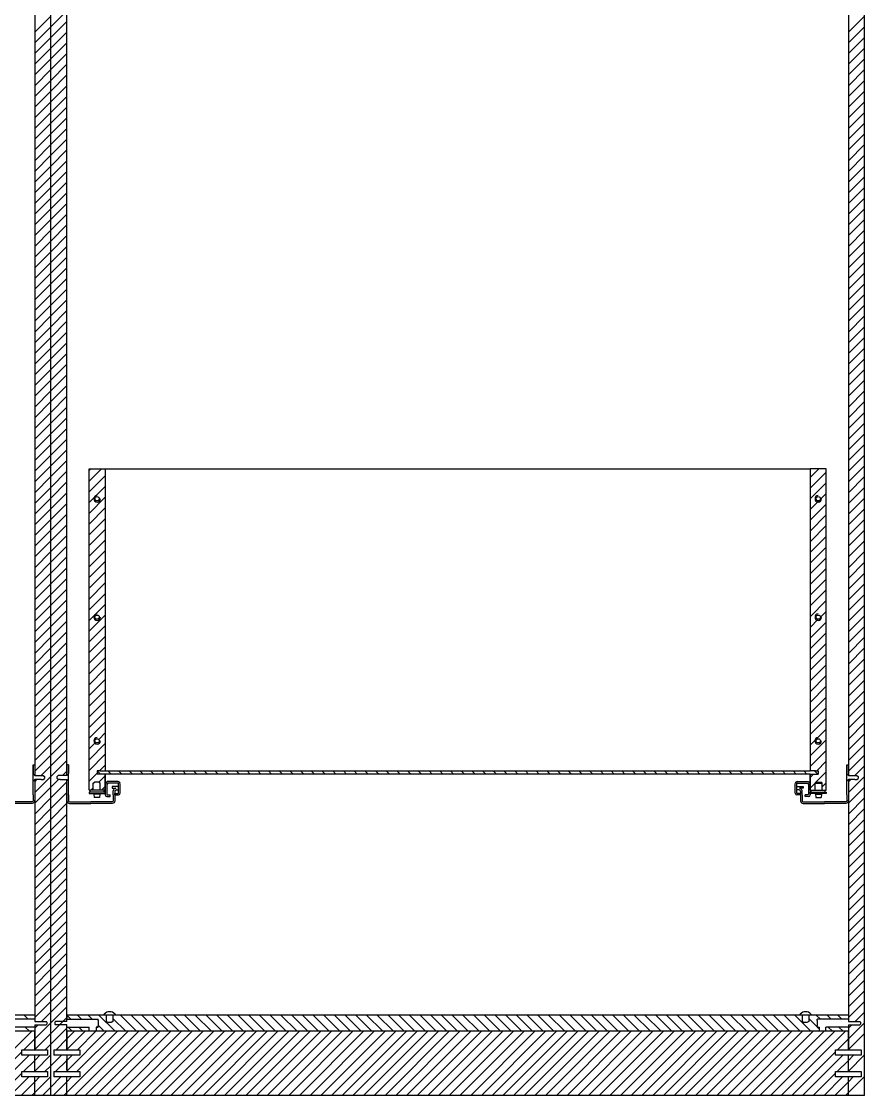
# Model space of a CAD drawing. Header units: centimetres. Extents: x -42 to 1204, y -514 to 706.
# Drawn here: x 562.8 to 641.6, y -20.1 to 80.2 of the extents above; entities that cross this region are included whole.
import ezdxf

# ---------------------------------------------------------------- set-up
doc = ezdxf.new("R2010")
doc.units = ezdxf.units.CM
doc.header["$MEASUREMENT"] = 0
doc.layers.add('filatura', color=8, linetype='Continuous')
doc.layers.add('Livello 1', color=175, linetype='Continuous')

msp = doc.modelspace()

# ---------------------------------------------------------------- hatches: boundary and pattern name
h = msp.add_hatch()
h.set_pattern_fill('JIS_WOOD', color=175)
h.set_pattern_definition([(45, (-42.67215, -240.5599), (-0.5, 0.5), [])])
h.paths.add_polyline_path([(570.63, 38.4), (569.13, 38.4), (569.13, 8.4), (569.5, 8.4), (569.5, 9.06), (569.65, 9.15), (570.02, 9.15), (570.17, 9.06), (570.17, 8.4), (570.63, 8.4), (570.63, 9), (570.63, 9.9), (569.88, 9.9), (569.88, 10.2), (570.13, 10.2), (570.63, 10.2), (570.63, 11.2), (570.63, 20.1)])
h.paths.add_polyline_path([(569.68, 24.55, -1), (570.08, 24.55, -1)], flags=16)
h.paths.add_polyline_path([(570.08, 13, -1), (569.68, 13, -1)], flags=16)
h.paths.add_polyline_path([(569.68, 35.6, -1), (570.08, 35.6, -1)], flags=16)
h.paths.add_polyline_path([(636.48, 11.2), (636.48, 10.2), (636.98, 10.2), (637.23, 10.2), (637.23, 9.9), (636.48, 9.9), (636.48, 8.4), (636.94, 8.4), (636.94, 9.06), (637.09, 9.15), (637.46, 9.15), (637.61, 9.06), (637.61, 8.4), (637.98, 8.4), (637.98, 38.4), (636.48, 38.4), (636.48, 20.1)])
h.paths.add_polyline_path([(637.03, 24.55, -1), (637.43, 24.55, -1)], flags=16)
h.paths.add_polyline_path([(637.43, 13, -1), (637.03, 13, -1)], flags=16)
h.paths.add_polyline_path([(637.03, 35.6, -1), (637.43, 35.6, -1)], flags=16)

# ---------------------------------------------------------------- linework, layer by layer
for p, q in [((565.55, -14.11), (565.55, 181.09)), ((565.55, -14.11), (565.55, 181.09)), ((641.55, -14.11), (641.55, 181.09)), ((641.55, -14.11), (641.55, 181.09)), ((564.05, 180.17), (564.05, 9.78)), ((640.05, 180.17), (640.05, 9.78)), ((567.05, 35.81), (567.05, 82.74)), ((569.13, 8.4), (569.13, 38.4)), ((569.13, 38.4), (570.63, 38.4)), ((570.63, 38.4), (570.63, 20.1)), ((570.63, 38.4), (636.48, 38.4)), ((637.98, 38.4), (636.48, 38.4)), ((636.48, 38.4), (636.48, 20.1)), ((637.98, 8.4), (637.98, 38.4)), ((567.05, 34.31), (567.05, 35.81)), ((567.05, 9.78), (567.05, 34.31)), ((570.63, 20.1), (570.63, 11.2)), ((636.48, 20.1), (636.48, 11.2)), ((570.63, 11.2), (570.63, 10.2)), ((636.48, 11.2), (636.48, 10.2)), ((563.9, 7.95), (563.9, 10.75)), ((563.9, 10.75), (564.05, 10.75)), ((563.9, 10.75), (563.9, 10)), ((563.9, 10.75), (563.9, 9.95)), ((567.2, 10.75), (567.05, 10.75)), ((567.2, 7.95), (567.2, 10.75)), ((567.2, 10.75), (567.2, 10)), ((567.2, 10.75), (567.2, 9.95)), ((570.13, 10.2), (569.88, 10.2)), ((569.88, 10.2), (569.88, 9.9)), ((570.13, 10.2), (570.63, 10.2)), ((570.63, 10.2), (636.48, 10.2)), ((636.98, 10.2), (636.48, 10.2)), ((636.98, 10.2), (637.23, 10.2)), ((637.23, 10.2), (637.23, 9.9)), ((639.9, 7.95), (639.9, 10.75)), ((639.9, 10.75), (640.05, 10.75)), ((639.9, 10.75), (639.9, 10)), ((639.9, 10.75), (639.9, 9.95)), ((564.05, 9.78), (563.9, 9.91)), ((564.05, 9.38), (563.9, 9.24)), ((564.05, 9.78), (564.85, 9.78)), ((564.05, 9.38), (564.05, -13.2)), ((564.66, 9.38), (564.05, 9.38)), ((564.66, 9.38), (564.85, 9.38)), ((564.85, 9.78), (564.96, 9.68)), ((564.85, 9.38), (564.96, 9.48)), ((564.96, 9.68), (564.96, 9.48)), ((566.25, 9.78), (566.14, 9.68)), ((566.14, 9.48), (566.14, 9.68)), ((566.25, 9.38), (566.14, 9.48)), ((567.05, 9.78), (566.25, 9.78)), ((566.44, 9.38), (566.25, 9.38)), ((566.44, 9.38), (567.05, 9.38)), ((567.05, 9.78), (567.2, 9.91)), ((567.05, -13.2), (567.05, 9.38)), ((567.05, 9.38), (567.2, 9.24)), ((569.5, 9.06), (569.65, 9.15)), ((569.5, 8.4), (569.5, 9.06)), ((570.02, 9.15), (569.65, 9.15)), ((569.88, 9.9), (569.88, 9.9)), ((570.63, 9.9), (569.88, 9.9)), ((570.17, 9.06), (570.02, 9.15)), ((570.17, 8.4), (570.17, 9.06)), ((570.63, 9.9), (570.63, 9.3)), ((570.63, 8.4), (570.63, 9.9)), ((636.48, 9.9), (570.63, 9.9)), ((570.63, 9.3), (570.63, 9.1)), ((570.83, 9.2), (570.63, 9)), ((570.63, 9.1), (570.63, 8.9)), ((570.89, 9.05), (570.78, 8.94)), ((571.86, 9.2), (570.83, 9.2)), ((571.85, 9.05), (570.89, 9.05)), ((572.03, 8.11), (572.03, 9.03)), ((635.08, 8.11), (635.08, 9.03)), ((635.25, 9.2), (636.28, 9.2)), ((635.26, 9.05), (636.22, 9.05)), ((636.22, 9.05), (636.33, 8.94)), ((636.28, 9.2), (636.48, 9)), ((636.48, 9.9), (636.48, 9.3)), ((636.48, 8.4), (636.48, 9.9)), ((636.48, 9.9), (637.23, 9.9)), ((636.48, 9.3), (636.48, 9.1)), ((636.48, 9.1), (636.48, 8.9)), ((636.94, 9.06), (637.09, 9.15)), ((636.94, 8.4), (636.94, 9.06)), ((636.94, 9.06), (637.61, 9.06)), ((637.09, 9.15), (637.46, 9.15)), ((637.23, 9.9), (637.23, 9.9)), ((637.61, 9.06), (637.46, 9.15)), ((637.61, 8.4), (637.61, 9.06)), ((640.05, 9.78), (639.9, 9.91)), ((640.05, 9.38), (639.9, 9.24)), ((640.05, 9.78), (640.85, 9.78)), ((640.05, 9.38), (640.05, -13.2)), ((640.66, 9.38), (640.05, 9.38)), ((640.66, 9.38), (640.85, 9.38)), ((640.85, 9.78), (640.96, 9.68)), ((640.85, 9.38), (640.96, 9.48)), ((640.96, 9.68), (640.96, 9.48)), ((570.63, 8.4), (569.13, 8.4)), ((570.63, 8.2), (569.13, 8.2)), ((569.13, 8.2), (569.13, 8.1)), ((569.13, 8.1), (570.63, 8.1)), ((569.23, 8.2), (569.23, 8.4)), ((569.53, 8.02), (569.53, 8.1)), ((570.17, 8.1), (570.17, 8.02)), ((570.53, 8.2), (570.53, 8.4)), ((570.63, 9), (570.63, 7.97)), ((570.63, 8.9), (570.63, 8.4)), ((570.63, 8.1), (570.63, 8.2)), ((570.78, 8.94), (570.78, 7.98)), ((571.88, 8.73), (571.29, 8.73)), ((571.29, 8.73), (571.29, 8.58)), ((571.29, 8.58), (571.63, 8.58)), ((571.38, 7.95), (571.38, 8.33)), ((571.53, 8.27), (571.53, 8.1)), ((571.53, 7.95), (571.53, 8.1)), ((571.53, 8.1), (571.85, 8.1)), ((571.68, 8.43), (571.88, 8.43)), ((571.88, 8.13), (571.88, 9.02)), ((635.23, 8.13), (635.23, 9.02)), ((635.23, 8.73), (635.82, 8.73)), ((635.43, 8.43), (635.23, 8.43)), ((635.58, 8.1), (635.26, 8.1)), ((635.82, 8.58), (635.48, 8.58)), ((635.58, 8.27), (635.58, 8.1)), ((635.58, 7.95), (635.58, 8.1)), ((635.73, 7.95), (635.73, 8.33)), ((635.82, 8.73), (635.82, 8.58)), ((636.33, 8.94), (636.33, 7.98)), ((636.48, 9), (636.48, 7.97)), ((636.48, 8.9), (636.48, 8.4)), ((636.48, 8.4), (637.98, 8.4)), ((636.48, 8.1), (636.48, 8.2)), ((636.48, 8.2), (637.98, 8.2)), ((637.98, 8.1), (636.48, 8.1)), ((636.58, 8.2), (636.58, 8.4)), ((636.94, 8.1), (636.94, 8.02)), ((637.58, 8.02), (637.58, 8.1)), ((637.88, 8.2), (637.88, 8.4)), ((637.98, 8.2), (637.98, 8.1)), ((570.17, 8.02), (569.53, 8.02)), ((569.57, 8.02), (569.61, 7.7)), ((570.09, 7.7), (569.61, 7.7)), ((570.13, 8.02), (570.09, 7.7)), ((570.79, 7.8), (571.1, 7.8)), ((570.8, 7.95), (571.1, 7.95)), ((571.1, 7.8), (571.1, 7.95)), ((571.53, 7.95), (571.88, 7.95)), ((635.58, 7.95), (635.23, 7.95)), ((636.01, 7.8), (636.01, 7.95)), ((636.31, 7.95), (636.01, 7.95)), ((636.32, 7.8), (636.01, 7.8)), ((636.94, 8.02), (637.58, 8.02)), ((636.98, 8.02), (637.02, 7.7)), ((637.02, 7.7), (637.5, 7.7)), ((637.54, 8.02), (637.5, 7.7)), ((564.05, -12.61), (491.05, -12.61)), ((564.05, -12.99), (561.13, -12.99)), ((567.05, -13.2), (567.05, -12.61)), ((567.05, -12.61), (567.05, -12.99)), ((570.55, -12.61), (567.05, -12.61)), ((640.05, -12.61), (567.05, -12.61)), ((567.05, -12.99), (569.98, -12.99)), ((569.98, -13.12), (569.98, -12.99)), ((570.55, -12.61), (570.55, -12.51)), ((571.55, -12.61), (570.55, -12.61)), ((570.75, -12.61), (570.55, -12.61)), ((570.75, -13.21), (570.75, -12.61)), ((571.35, -12.61), (571.35, -13.21)), ((571.35, -12.61), (571.35, -13.21)), ((571.55, -12.51), (571.55, -12.61)), ((635.55, -12.61), (635.55, -12.51)), ((635.75, -13.21), (635.75, -12.61)), ((636.35, -12.61), (636.35, -13.21)), ((636.35, -12.61), (636.35, -13.21)), ((636.55, -12.51), (636.55, -12.61)), ((637.13, -13.12), (637.13, -12.99)), ((640.05, -12.99), (637.13, -12.99)), ((564.05, -13.73), (561.95, -13.73)), ((564.05, -13.2), (565.12, -13.2)), ((564.05, -13.53), (564.05, -14.11)), ((564.05, -13.53), (565.12, -13.53)), ((565.12, -13.2), (565.17, -13.28)), ((565.12, -13.53), (565.17, -13.45)), ((565.17, -13.28), (565.17, -13.45)), ((565.99, -13.2), (565.94, -13.28)), ((565.94, -13.28), (565.94, -13.45)), ((565.99, -13.53), (565.94, -13.45)), ((567.05, -13.2), (565.99, -13.2)), ((567.05, -13.53), (565.99, -13.53)), ((567.05, -14.11), (567.05, -13.53)), ((567.05, -15.84), (567.05, -13.53)), ((567.05, -13.73), (569.15, -13.73)), ((569.15, -14.09), (569.15, -13.73)), ((569.88, -13.73), (569.8, -13.73)), ((569.8, -13.73), (569.8, -14.11)), ((569.88, -13.73), (569.98, -13.73)), ((569.98, -13.12), (569.98, -13.61)), ((569.98, -13.73), (569.98, -13.61)), ((570.75, -13.21), (570.93, -13.31)), ((571.18, -13.31), (570.93, -13.31)), ((571.35, -13.21), (571.18, -13.31)), ((635.75, -13.21), (635.93, -13.31)), ((636.18, -13.31), (635.93, -13.31)), ((636.35, -13.21), (636.18, -13.31)), ((637.13, -13.12), (637.13, -13.61)), ((637.13, -13.73), (637.13, -13.61)), ((637.23, -13.73), (637.13, -13.73)), ((637.23, -13.73), (637.31, -13.73)), ((637.31, -13.73), (637.31, -14.11)), ((637.95, -14.11), (637.95, -13.73)), ((640.05, -13.73), (637.95, -13.73)), ((640.05, -13.2), (641.12, -13.2)), ((640.05, -13.53), (640.05, -14.11)), ((640.05, -13.53), (641.12, -13.53)), ((641.12, -13.2), (641.17, -13.28)), ((641.12, -13.53), (641.17, -13.45)), ((641.17, -13.28), (641.17, -13.45)), ((564.05, -14.11), (491.05, -14.11)), ((564.05, -15.84), (564.05, -14.11)), ((564.05, -14.11), (564.05, -15.84)), ((565.55, -20.11), (565.55, -14.11)), ((565.55, -20.11), (565.55, -14.11)), ((567.05, -14.11), (567.05, -15.84)), ((567.05, -14.11), (567.05, -15.84)), ((640.05, -14.11), (567.05, -14.11)), ((640.05, -15.84), (640.05, -14.11)), ((640.05, -14.11), (640.05, -15.84)), ((641.55, -20.11), (641.55, -14.11)), ((641.55, -20.11), (641.55, -14.11)), ((562.85, -15.84), (565.25, -15.84)), ((562.85, -15.84), (564.05, -15.84)), ((562.85, -16.34), (562.85, -15.84)), ((565.25, -15.84), (565.25, -16.34)), ((565.85, -15.84), (565.85, -16.34)), ((565.85, -15.84), (568.25, -15.84)), ((565.85, -15.84), (567.05, -15.84)), ((568.25, -15.84), (568.25, -16.34)), ((638.85, -15.84), (641.25, -15.84)), ((638.85, -15.84), (640.05, -15.84)), ((638.85, -16.34), (638.85, -15.84)), ((641.25, -15.84), (641.25, -16.34)), ((563.55, -16.34), (562.85, -16.34)), ((565.25, -16.34), (563.55, -16.34)), ((564.05, -17.88), (564.05, -16.34)), ((566.55, -16.34), (565.85, -16.34)), ((568.25, -16.34), (566.55, -16.34)), ((567.05, -16.34), (567.05, -17.71)), ((567.05, -17.71), (567.05, -16.71)), ((639.55, -16.34), (638.85, -16.34)), ((641.25, -16.34), (639.55, -16.34)), ((640.05, -17.88), (640.05, -16.34)), ((562.85, -17.88), (565.25, -17.88)), ((562.85, -17.88), (564.05, -17.88)), ((562.85, -18.38), (562.85, -17.88)), ((565.25, -17.88), (565.25, -18.38)), ((565.85, -17.88), (565.85, -18.38)), ((565.85, -17.88), (568.25, -17.88)), ((565.85, -17.88), (567.05, -17.88)), ((567.05, -17.71), (567.05, -17.88)), ((568.25, -17.88), (568.25, -18.38)), ((638.85, -17.88), (641.25, -17.88)), ((638.85, -17.88), (640.05, -17.88)), ((638.85, -18.38), (638.85, -17.88)), ((641.25, -17.88), (641.25, -18.38)), ((563.55, -18.38), (562.85, -18.38)), ((565.25, -18.38), (563.55, -18.38)), ((564.05, -20.11), (564.05, -18.38)), ((566.55, -18.38), (565.85, -18.38)), ((568.25, -18.38), (566.55, -18.38)), ((567.05, -20.11), (567.05, -18.38)), ((567.05, -20.11), (567.05, -18.38)), ((639.55, -18.38), (638.85, -18.38)), ((641.25, -18.38), (639.55, -18.38)), ((640.05, -20.11), (640.05, -18.38)), ((565.55, -20.11), (489.55, -20.11)), ((641.55, -20.11), (565.55, -20.11))]:
    msp.add_line(p, q)
at = {"color": 175, "linetype": 'Continuous'}
for p, q in [((564.05, 79.17), (565.55, 80.67)), ((565.55, 79.67), (567.05, 81.17)), ((640.05, 79.17), (641.55, 80.67)), ((564.05, 78.17), (565.55, 79.67)), ((565.55, 78.67), (567.05, 80.17)), ((640.05, 78.17), (641.55, 79.67)), ((564.05, 77.17), (565.55, 78.67)), ((565.55, 77.67), (567.05, 79.17)), ((640.05, 77.17), (641.55, 78.67)), ((564.05, 76.17), (565.55, 77.67)), ((565.55, 76.67), (567.05, 78.17)), ((640.05, 76.17), (641.55, 77.67)), ((564.05, 75.17), (565.55, 76.67)), ((565.55, 75.67), (567.05, 77.17)), ((640.05, 75.17), (641.55, 76.67)), ((564.05, 74.17), (565.55, 75.67)), ((565.55, 74.67), (567.05, 76.17)), ((640.05, 74.17), (641.55, 75.67)), ((564.05, 73.17), (565.55, 74.67)), ((565.55, 73.67), (567.05, 75.17)), ((640.05, 73.17), (641.55, 74.67)), ((564.05, 72.17), (565.55, 73.67)), ((565.55, 72.67), (567.05, 74.17)), ((640.05, 72.17), (641.55, 73.67)), ((564.05, 71.17), (565.55, 72.67)), ((565.55, 71.67), (567.05, 73.17)), ((640.05, 71.17), (641.55, 72.67)), ((564.05, 70.17), (565.55, 71.67)), ((565.55, 70.67), (567.05, 72.17)), ((640.05, 70.17), (641.55, 71.67)), ((564.05, 69.17), (565.55, 70.67)), ((565.55, 69.67), (567.05, 71.17)), ((640.05, 69.17), (641.55, 70.67)), ((564.05, 68.17), (565.55, 69.67)), ((565.55, 68.67), (567.05, 70.17)), ((640.05, 68.17), (641.55, 69.67)), ((564.05, 67.17), (565.55, 68.67)), ((565.55, 67.67), (567.05, 69.17)), ((640.05, 67.17), (641.55, 68.67)), ((564.05, 66.17), (565.55, 67.67)), ((565.55, 66.67), (567.05, 68.17)), ((640.05, 66.17), (641.55, 67.67)), ((564.05, 65.17), (565.55, 66.67)), ((565.55, 65.67), (567.05, 67.17)), ((640.05, 65.17), (641.55, 66.67)), ((564.05, 64.17), (565.55, 65.67)), ((565.55, 64.67), (567.05, 66.17)), ((640.05, 64.17), (641.55, 65.67)), ((564.05, 63.17), (565.55, 64.67)), ((565.55, 63.67), (567.05, 65.17)), ((640.05, 63.17), (641.55, 64.67)), ((564.05, 62.17), (565.55, 63.67)), ((565.55, 62.67), (567.05, 64.17)), ((640.05, 62.17), (641.55, 63.67)), ((564.05, 61.17), (565.55, 62.67)), ((565.55, 61.67), (567.05, 63.17)), ((640.05, 61.17), (641.55, 62.67)), ((564.05, 60.17), (565.55, 61.67)), ((565.55, 60.67), (567.05, 62.17)), ((640.05, 60.17), (641.55, 61.67)), ((564.05, 59.17), (565.55, 60.67)), ((565.55, 59.67), (567.05, 61.17)), ((640.05, 59.17), (641.55, 60.67)), ((564.05, 58.17), (565.55, 59.67)), ((565.55, 58.67), (567.05, 60.17)), ((565.55, 57.67), (567.05, 59.17)), ((640.05, 58.17), (641.55, 59.67)), ((564.05, 57.17), (565.55, 58.67)), ((565.55, 56.67), (567.05, 58.17)), ((640.05, 57.17), (641.55, 58.67)), ((564.05, 56.17), (565.55, 57.67)), ((565.55, 55.67), (567.05, 57.17)), ((640.05, 56.17), (641.55, 57.67)), ((564.05, 55.17), (565.55, 56.67)), ((565.55, 54.67), (567.05, 56.17)), ((640.05, 55.17), (641.55, 56.67)), ((564.05, 54.17), (565.55, 55.67)), ((565.55, 53.67), (567.05, 55.17)), ((640.05, 54.17), (641.55, 55.67)), ((564.05, 53.17), (565.55, 54.67)), ((565.55, 52.67), (567.05, 54.17)), ((640.05, 53.17), (641.55, 54.67)), ((564.05, 52.17), (565.55, 53.67)), ((565.55, 51.67), (567.05, 53.17)), ((640.05, 52.17), (641.55, 53.67)), ((564.05, 51.17), (565.55, 52.67)), ((565.55, 50.67), (567.05, 52.17)), ((640.05, 51.17), (641.55, 52.67)), ((564.05, 50.17), (565.55, 51.67)), ((565.55, 49.67), (567.05, 51.17)), ((640.05, 50.17), (641.55, 51.67)), ((564.05, 49.17), (565.55, 50.67)), ((565.55, 48.67), (567.05, 50.17)), ((640.05, 49.17), (641.55, 50.67)), ((564.05, 48.17), (565.55, 49.67)), ((565.55, 47.67), (567.05, 49.17)), ((640.05, 48.17), (641.55, 49.67)), ((564.05, 47.17), (565.55, 48.67)), ((565.55, 46.67), (567.05, 48.17)), ((640.05, 47.17), (641.55, 48.67)), ((564.05, 46.17), (565.55, 47.67)), ((565.55, 45.67), (567.05, 47.17)), ((640.05, 46.17), (641.55, 47.67)), ((564.05, 45.17), (565.55, 46.67)), ((565.55, 44.67), (567.05, 46.17)), ((640.05, 45.17), (641.55, 46.67)), ((564.05, 44.17), (565.55, 45.67)), ((565.55, 43.67), (567.05, 45.17)), ((640.05, 44.17), (641.55, 45.67)), ((564.05, 43.17), (565.55, 44.67)), ((565.55, 42.67), (567.05, 44.17)), ((640.05, 43.17), (641.55, 44.67)), ((564.05, 42.17), (565.55, 43.67)), ((565.55, 41.67), (567.05, 43.17)), ((640.05, 42.17), (641.55, 43.67)), ((564.05, 41.17), (565.55, 42.67)), ((565.55, 40.67), (567.05, 42.17)), ((640.05, 41.17), (641.55, 42.67)), ((564.05, 40.17), (565.55, 41.67)), ((565.55, 39.67), (567.05, 41.17)), ((640.05, 40.17), (641.55, 41.67)), ((564.05, 39.17), (565.55, 40.67)), ((565.55, 38.67), (567.05, 40.17)), ((640.05, 39.17), (641.55, 40.67)), ((564.05, 38.17), (565.55, 39.67)), ((565.55, 37.67), (567.05, 39.17)), ((640.05, 38.17), (641.55, 39.67)), ((564.05, 37.17), (565.55, 38.67)), ((565.55, 36.67), (567.05, 38.17)), ((640.05, 37.17), (641.55, 38.67)), ((564.05, 36.17), (565.55, 37.67)), ((565.55, 35.67), (567.05, 37.17)), ((640.05, 36.17), (641.55, 37.67)), ((564.05, 35.17), (565.55, 36.67)), ((565.55, 34.67), (567.05, 36.17)), ((640.05, 35.17), (641.55, 36.67)), ((564.05, 34.17), (565.55, 35.67)), ((565.55, 33.67), (567.05, 35.17)), ((640.05, 34.17), (641.55, 35.67)), ((564.05, 33.17), (565.55, 34.67)), ((565.55, 32.67), (567.05, 34.17)), ((640.05, 33.17), (641.55, 34.67)), ((564.05, 32.17), (565.55, 33.67)), ((565.55, 31.67), (567.05, 33.17)), ((640.05, 32.17), (641.55, 33.67)), ((564.05, 31.17), (565.55, 32.67)), ((565.55, 30.67), (567.05, 32.17)), ((640.05, 31.17), (641.55, 32.67)), ((564.05, 30.17), (565.55, 31.67)), ((565.55, 29.67), (567.05, 31.17)), ((640.05, 30.17), (641.55, 31.67)), ((564.05, 29.17), (565.55, 30.67)), ((565.55, 28.67), (567.05, 30.17)), ((640.05, 29.17), (641.55, 30.67)), ((564.05, 28.17), (565.55, 29.67)), ((565.55, 27.67), (567.05, 29.17)), ((640.05, 28.17), (641.55, 29.67)), ((564.05, 27.17), (565.55, 28.67)), ((565.55, 26.67), (567.05, 28.17)), ((640.05, 27.17), (641.55, 28.67)), ((564.05, 26.17), (565.55, 27.67)), ((565.55, 25.67), (567.05, 27.17)), ((640.05, 26.17), (641.55, 27.67)), ((564.05, 25.17), (565.55, 26.67)), ((565.55, 24.67), (567.05, 26.17)), ((640.05, 25.17), (641.55, 26.67)), ((564.05, 24.17), (565.55, 25.67)), ((565.55, 23.67), (567.05, 25.17)), ((640.05, 24.17), (641.55, 25.67)), ((564.05, 23.17), (565.55, 24.67)), ((565.55, 22.67), (567.05, 24.17)), ((640.05, 23.17), (641.55, 24.67)), ((564.05, 22.17), (565.55, 23.67)), ((565.55, 21.67), (567.05, 23.17)), ((640.05, 22.17), (641.55, 23.67)), ((564.05, 21.17), (565.55, 22.67)), ((565.55, 20.67), (567.05, 22.17)), ((640.05, 21.17), (641.55, 22.67)), ((564.05, 20.17), (565.55, 21.67)), ((565.55, 19.67), (567.05, 21.17)), ((640.05, 20.17), (641.55, 21.67)), ((564.05, 19.17), (565.55, 20.67)), ((565.55, 18.67), (567.05, 20.17)), ((640.05, 19.17), (641.55, 20.67)), ((564.05, 18.17), (565.55, 19.67)), ((565.55, 17.67), (567.05, 19.17)), ((640.05, 18.17), (641.55, 19.67)), ((564.05, 17.17), (565.55, 18.67)), ((565.55, 16.67), (567.05, 18.17)), ((640.05, 17.17), (641.55, 18.67)), ((564.05, 16.17), (565.55, 17.67)), ((565.55, 15.67), (567.05, 17.17)), ((640.05, 16.17), (641.55, 17.67)), ((564.05, 15.17), (565.55, 16.67)), ((565.55, 14.67), (567.05, 16.17)), ((640.05, 15.17), (641.55, 16.67)), ((564.05, 14.17), (565.55, 15.67)), ((565.55, 13.67), (567.05, 15.17)), ((640.05, 14.17), (641.55, 15.67)), ((564.05, 13.17), (565.55, 14.67)), ((565.55, 12.67), (567.05, 14.17)), ((640.05, 13.17), (641.55, 14.67)), ((564.05, 12.17), (565.55, 13.67)), ((565.55, 11.67), (567.05, 13.17)), ((640.05, 12.17), (641.55, 13.67)), ((564.05, 11.17), (565.55, 12.67)), ((565.55, 10.67), (567.05, 12.17)), ((640.05, 11.17), (641.55, 12.67)), ((564.05, 10.17), (565.55, 11.67)), ((565.55, 9.67), (567.05, 11.17)), ((640.05, 10.17), (641.55, 11.67)), ((564.66, 9.78), (565.55, 10.67)), ((566.66, 9.78), (567.05, 10.17)), ((570.18, 9.9), (569.88, 10.2)), ((571.18, 9.9), (570.88, 10.2)), ((572.18, 9.9), (571.88, 10.2)), ((573.18, 9.9), (572.88, 10.2)), ((574.18, 9.9), (573.88, 10.2)), ((575.18, 9.9), (574.88, 10.2)), ((576.18, 9.9), (575.88, 10.2)), ((577.18, 9.9), (576.88, 10.2)), ((578.18, 9.9), (577.88, 10.2)), ((579.18, 9.9), (578.88, 10.2)), ((580.18, 9.9), (579.88, 10.2)), ((581.18, 9.9), (580.88, 10.2)), ((582.18, 9.9), (581.88, 10.2)), ((583.18, 9.9), (582.88, 10.2)), ((584.18, 9.9), (583.88, 10.2)), ((585.18, 9.9), (584.88, 10.2)), ((586.18, 9.9), (585.88, 10.2)), ((587.18, 9.9), (586.88, 10.2)), ((588.18, 9.9), (587.88, 10.2)), ((589.18, 9.9), (588.88, 10.2)), ((590.18, 9.9), (589.88, 10.2)), ((591.18, 9.9), (590.88, 10.2)), ((592.18, 9.9), (591.88, 10.2)), ((593.18, 9.9), (592.88, 10.2)), ((594.18, 9.9), (593.88, 10.2)), ((595.18, 9.9), (594.88, 10.2)), ((596.18, 9.9), (595.88, 10.2)), ((597.18, 9.9), (596.88, 10.2)), ((598.18, 9.9), (597.88, 10.2)), ((599.18, 9.9), (598.88, 10.2)), ((600.18, 9.9), (599.88, 10.2)), ((601.18, 9.9), (600.88, 10.2)), ((602.18, 9.9), (601.88, 10.2)), ((603.18, 9.9), (602.88, 10.2)), ((604.18, 9.9), (603.88, 10.2)), ((605.18, 9.9), (604.88, 10.2)), ((606.18, 9.9), (605.88, 10.2)), ((607.18, 9.9), (606.88, 10.2)), ((608.18, 9.9), (607.88, 10.2)), ((609.18, 9.9), (608.88, 10.2)), ((610.18, 9.9), (609.88, 10.2)), ((611.18, 9.9), (610.88, 10.2)), ((612.18, 9.9), (611.88, 10.2)), ((613.18, 9.9), (612.88, 10.2)), ((614.18, 9.9), (613.88, 10.2)), ((615.18, 9.9), (614.88, 10.2)), ((616.18, 9.9), (615.88, 10.2)), ((617.18, 9.9), (616.88, 10.2)), ((618.18, 9.9), (617.88, 10.2)), ((619.18, 9.9), (618.88, 10.2)), ((620.18, 9.9), (619.88, 10.2)), ((621.18, 9.9), (620.88, 10.2)), ((622.18, 9.9), (621.88, 10.2)), ((623.18, 9.9), (622.88, 10.2)), ((624.18, 9.9), (623.88, 10.2)), ((625.18, 9.9), (624.88, 10.2)), ((626.18, 9.9), (625.88, 10.2)), ((627.18, 9.9), (626.88, 10.2)), ((628.18, 9.9), (627.88, 10.2)), ((629.18, 9.9), (628.88, 10.2)), ((630.18, 9.9), (629.88, 10.2)), ((631.18, 9.9), (630.88, 10.2)), ((632.18, 9.9), (631.88, 10.2)), ((633.18, 9.9), (632.88, 10.2)), ((634.18, 9.9), (633.88, 10.2)), ((635.18, 9.9), (634.88, 10.2)), ((636.18, 9.9), (635.88, 10.2)), ((637.18, 9.9), (636.88, 10.2)), ((640.66, 9.78), (641.55, 10.67)), ((564.05, 8.17), (565.55, 9.67)), ((564.05, 9.17), (564.26, 9.38)), ((565.55, 8.67), (566.26, 9.38)), ((565.55, 7.67), (567.05, 9.17)), ((640.05, 8.17), (641.55, 9.67)), ((640.05, 9.17), (640.26, 9.38)), ((564.05, 7.17), (565.55, 8.67)), ((565.55, 6.67), (567.05, 8.17)), ((640.05, 7.17), (641.55, 8.67)), ((564.05, 6.17), (565.55, 7.67)), ((565.55, 5.67), (567.05, 7.17)), ((640.05, 6.17), (641.55, 7.67)), ((564.05, 5.17), (565.55, 6.67)), ((565.55, 4.67), (567.05, 6.17)), ((640.05, 5.17), (641.55, 6.67)), ((564.05, 4.17), (565.55, 5.67)), ((565.55, 3.67), (567.05, 5.17)), ((640.05, 4.17), (641.55, 5.67)), ((564.05, 3.17), (565.55, 4.67)), ((565.55, 2.67), (567.05, 4.17)), ((640.05, 3.17), (641.55, 4.67)), ((564.05, 2.17), (565.55, 3.67)), ((565.55, 1.67), (567.05, 3.17)), ((640.05, 2.17), (641.55, 3.67)), ((564.05, 1.17), (565.55, 2.67)), ((565.55, 0.67), (567.05, 2.17)), ((640.05, 1.17), (641.55, 2.67)), ((564.05, 0.17), (565.55, 1.67)), ((565.55, -0.33), (567.05, 1.17)), ((640.05, 0.17), (641.55, 1.67)), ((564.05, -0.83), (565.55, 0.67)), ((565.55, -1.33), (567.05, 0.17)), ((640.05, -0.83), (641.55, 0.67)), ((564.05, -1.83), (565.55, -0.33)), ((565.55, -2.33), (567.05, -0.83)), ((640.05, -1.83), (641.55, -0.33)), ((564.05, -2.83), (565.55, -1.33)), ((565.55, -3.33), (567.05, -1.83)), ((640.05, -2.83), (641.55, -1.33)), ((564.05, -3.83), (565.55, -2.33)), ((565.55, -4.33), (567.05, -2.83)), ((640.05, -3.83), (641.55, -2.33)), ((564.05, -4.83), (565.55, -3.33)), ((565.55, -5.33), (567.05, -3.83)), ((640.05, -4.83), (641.55, -3.33)), ((564.05, -5.83), (565.55, -4.33)), ((565.55, -6.33), (567.05, -4.83)), ((640.05, -5.83), (641.55, -4.33)), ((564.05, -6.83), (565.55, -5.33)), ((565.55, -7.33), (567.05, -5.83)), ((640.05, -6.83), (641.55, -5.33)), ((564.05, -7.83), (565.55, -6.33)), ((565.55, -8.33), (567.05, -6.83)), ((640.05, -7.83), (641.55, -6.33)), ((564.05, -8.83), (565.55, -7.33)), ((565.55, -9.33), (567.05, -7.83)), ((640.05, -8.83), (641.55, -7.33)), ((564.05, -9.83), (565.55, -8.33)), ((565.55, -10.33), (567.05, -8.83)), ((640.05, -9.83), (641.55, -8.33)), ((564.05, -10.83), (565.55, -9.33)), ((565.55, -11.33), (567.05, -9.83)), ((640.05, -10.83), (641.55, -9.33)), ((564.05, -11.83), (565.55, -10.33)), ((565.55, -12.33), (567.05, -10.83)), ((640.05, -11.83), (641.55, -10.33)), ((564.05, -12.83), (565.55, -11.33)), ((565.55, -13.33), (567.05, -11.83)), ((640.05, -12.83), (641.55, -11.33)), ((563.43, -12.99), (563.05, -12.61)), ((564.69, -13.2), (565.55, -12.33)), ((566.69, -13.2), (567.05, -12.83)), ((567.43, -12.99), (567.05, -12.61)), ((568.43, -12.99), (568.05, -12.61)), ((569.43, -12.99), (569.05, -12.61)), ((571.55, -14.11), (570.05, -12.61)), ((572.55, -14.11), (571.35, -12.91)), ((573.55, -14.11), (572.05, -12.61)), ((574.55, -14.11), (573.05, -12.61)), ((575.55, -14.11), (574.05, -12.61)), ((576.55, -14.11), (575.05, -12.61)), ((577.55, -14.11), (576.05, -12.61)), ((578.55, -14.11), (577.05, -12.61)), ((579.55, -14.11), (578.05, -12.61)), ((580.55, -14.11), (579.05, -12.61)), ((581.55, -14.11), (580.05, -12.61)), ((582.55, -14.11), (581.05, -12.61)), ((583.55, -14.11), (582.05, -12.61)), ((584.55, -14.11), (583.05, -12.61)), ((585.55, -14.11), (584.05, -12.61)), ((586.55, -14.11), (585.05, -12.61)), ((587.55, -14.11), (586.05, -12.61)), ((588.55, -14.11), (587.05, -12.61)), ((589.55, -14.11), (588.05, -12.61)), ((590.55, -14.11), (589.05, -12.61)), ((591.55, -14.11), (590.05, -12.61)), ((592.55, -14.11), (591.05, -12.61)), ((593.55, -14.11), (592.05, -12.61)), ((594.55, -14.11), (593.05, -12.61)), ((595.55, -14.11), (594.05, -12.61)), ((596.55, -14.11), (595.05, -12.61)), ((597.55, -14.11), (596.05, -12.61)), ((598.55, -14.11), (597.05, -12.61)), ((599.55, -14.11), (598.05, -12.61)), ((600.55, -14.11), (599.05, -12.61)), ((601.55, -14.11), (600.05, -12.61)), ((602.55, -14.11), (601.05, -12.61)), ((603.55, -14.11), (602.05, -12.61)), ((604.55, -14.11), (603.05, -12.61)), ((605.55, -14.11), (604.05, -12.61)), ((606.55, -14.11), (605.05, -12.61)), ((607.55, -14.11), (606.05, -12.61)), ((608.55, -14.11), (607.05, -12.61)), ((609.55, -14.11), (608.05, -12.61)), ((610.55, -14.11), (609.05, -12.61)), ((611.55, -14.11), (610.05, -12.61)), ((612.55, -14.11), (611.05, -12.61)), ((613.55, -14.11), (612.05, -12.61)), ((614.55, -14.11), (613.05, -12.61)), ((615.55, -14.11), (614.05, -12.61)), ((616.55, -14.11), (615.05, -12.61)), ((617.55, -14.11), (616.05, -12.61)), ((618.55, -14.11), (617.05, -12.61)), ((619.55, -14.11), (618.05, -12.61)), ((620.55, -14.11), (619.05, -12.61)), ((621.55, -14.11), (620.05, -12.61)), ((622.55, -14.11), (621.05, -12.61)), ((623.55, -14.11), (622.05, -12.61)), ((624.55, -14.11), (623.05, -12.61)), ((625.55, -14.11), (624.05, -12.61)), ((626.55, -14.11), (625.05, -12.61)), ((627.55, -14.11), (626.05, -12.61)), ((628.55, -14.11), (627.05, -12.61)), ((629.55, -14.11), (628.05, -12.61)), ((630.55, -14.11), (629.05, -12.61)), ((631.55, -14.11), (630.05, -12.61)), ((632.55, -14.11), (631.05, -12.61)), ((633.55, -14.11), (632.05, -12.61)), ((634.55, -14.11), (633.05, -12.61)), ((635.55, -14.11), (634.05, -12.61)), ((636.55, -14.11), (635.05, -12.61)), ((637.13, -13.69), (636.35, -12.91)), ((637.43, -12.99), (637.05, -12.61)), ((638.43, -12.99), (638.05, -12.61)), ((639.43, -12.99), (639.05, -12.61)), ((640.69, -13.2), (641.55, -12.33)), ((563.55, -14.11), (563.17, -13.73)), ((564.05, -14.83), (565.55, -13.33)), ((564.05, -13.83), (564.36, -13.53)), ((565.55, -14.33), (566.36, -13.53)), ((565.55, -15.33), (567.05, -13.83)), ((566.36, -13.53), (566.69, -13.2)), ((567.55, -14.11), (567.17, -13.73)), ((568.55, -14.11), (568.17, -13.73)), ((570.55, -14.11), (569.98, -13.54)), ((638.55, -14.11), (638.17, -13.73)), ((639.55, -14.11), (639.17, -13.73)), ((640.05, -14.83), (641.55, -13.33)), ((640.05, -13.83), (640.36, -13.53)), ((557.77, -20.11), (563.77, -14.11)), ((563.04, -15.84), (564.05, -14.83)), ((564.05, -15.83), (565.55, -14.33)), ((566.04, -15.84), (567.05, -14.83)), ((567.05, -14.83), (567.77, -14.11)), ((567.05, -15.83), (568.77, -14.11)), ((567.05, -17.83), (570.77, -14.11)), ((567.05, -19.83), (572.77, -14.11)), ((567.77, -20.11), (573.77, -14.11)), ((568, -17.88), (571.77, -14.11)), ((568.04, -15.84), (569.77, -14.11)), ((568.77, -20.11), (574.77, -14.11)), ((569.77, -14.11), (569.8, -14.09)), ((569.77, -20.11), (575.77, -14.11)), ((570.77, -20.11), (576.77, -14.11)), ((571.77, -20.11), (577.77, -14.11)), ((572.77, -20.11), (578.77, -14.11)), ((573.77, -20.11), (579.77, -14.11)), ((574.77, -20.11), (580.77, -14.11)), ((575.77, -20.11), (581.77, -14.11)), ((576.77, -20.11), (582.77, -14.11)), ((577.77, -20.11), (583.77, -14.11)), ((578.77, -20.11), (584.77, -14.11)), ((579.77, -20.11), (585.77, -14.11)), ((580.77, -20.11), (586.77, -14.11)), ((581.77, -20.11), (587.77, -14.11)), ((582.77, -20.11), (588.77, -14.11)), ((583.77, -20.11), (589.77, -14.11)), ((584.77, -20.11), (590.77, -14.11)), ((585.77, -20.11), (591.77, -14.11)), ((586.77, -20.11), (592.77, -14.11)), ((587.77, -20.11), (593.77, -14.11)), ((588.77, -20.11), (594.77, -14.11)), ((589.77, -20.11), (595.77, -14.11)), ((590.77, -20.11), (596.77, -14.11)), ((591.77, -20.11), (597.77, -14.11)), ((592.77, -20.11), (598.77, -14.11)), ((593.77, -20.11), (599.77, -14.11)), ((594.77, -20.11), (600.77, -14.11)), ((595.77, -20.11), (601.77, -14.11)), ((596.77, -20.11), (602.77, -14.11)), ((597.77, -20.11), (603.77, -14.11)), ((598.77, -20.11), (604.77, -14.11)), ((599.77, -20.11), (605.77, -14.11)), ((600.77, -20.11), (606.77, -14.11)), ((601.77, -20.11), (607.77, -14.11)), ((602.77, -20.11), (608.77, -14.11)), ((603.77, -20.11), (609.77, -14.11)), ((604.77, -20.11), (610.77, -14.11)), ((605.77, -20.11), (611.77, -14.11)), ((606.77, -20.11), (612.77, -14.11)), ((607.77, -20.11), (613.77, -14.11)), ((608.77, -20.11), (614.77, -14.11)), ((609.77, -20.11), (615.77, -14.11)), ((610.77, -20.11), (616.77, -14.11)), ((611.77, -20.11), (617.77, -14.11)), ((612.77, -20.11), (618.77, -14.11)), ((613.77, -20.11), (619.77, -14.11)), ((614.77, -20.11), (620.77, -14.11)), ((615.77, -20.11), (621.77, -14.11)), ((616.77, -20.11), (622.77, -14.11)), ((617.77, -20.11), (623.77, -14.11)), ((618.77, -20.11), (624.77, -14.11)), ((619.77, -20.11), (625.77, -14.11)), ((620.77, -20.11), (626.77, -14.11)), ((621.77, -20.11), (627.77, -14.11)), ((622.77, -20.11), (628.77, -14.11)), ((623.77, -20.11), (629.77, -14.11)), ((624.77, -20.11), (630.77, -14.11)), ((625.77, -20.11), (631.77, -14.11)), ((626.77, -20.11), (632.77, -14.11)), ((627.77, -20.11), (633.77, -14.11)), ((628.77, -20.11), (634.77, -14.11)), ((629.77, -20.11), (635.77, -14.11)), ((630.77, -20.11), (636.77, -14.11)), ((631.77, -20.11), (637.77, -14.11)), ((632.77, -20.11), (638.77, -14.11)), ((633.77, -20.11), (639.77, -14.11)), ((639.04, -15.84), (640.05, -14.83)), ((640.05, -15.83), (641.55, -14.33)), ((558.77, -20.11), (562.85, -16.03)), ((564.04, -15.84), (564.05, -15.83)), ((565.04, -15.84), (565.55, -15.33)), ((567.04, -15.84), (567.05, -15.83)), ((634.77, -20.11), (638.85, -16.03)), ((640.04, -15.84), (640.05, -15.83)), ((559.77, -20.11), (563.54, -16.34)), ((563, -17.88), (564.05, -16.83)), ((564.05, -17.83), (565.55, -16.33)), ((564.05, -16.83), (564.54, -16.34)), ((565.55, -17.33), (566.54, -16.34)), ((566, -17.88), (567.05, -16.83)), ((567.05, -16.83), (567.54, -16.34)), ((635.77, -20.11), (639.54, -16.34)), ((639, -17.88), (640.05, -16.83)), ((640.05, -17.83), (641.55, -16.33)), ((640.05, -16.83), (640.54, -16.34)), ((560.77, -20.11), (562.85, -18.03)), ((564, -17.88), (564.05, -17.83)), ((565, -17.88), (565.55, -17.33)), ((567, -17.88), (567.05, -17.83)), ((636.77, -20.11), (638.85, -18.03)), ((640, -17.88), (640.05, -17.83)), ((561.77, -20.11), (563.5, -18.38)), ((562.77, -20.11), (564.05, -18.83)), ((564.05, -19.83), (565.55, -18.33)), ((564.05, -18.83), (564.5, -18.38)), ((565.55, -19.33), (566.5, -18.38)), ((565.77, -20.11), (567.05, -18.83)), ((567.05, -18.83), (567.5, -18.38)), ((637.77, -20.11), (639.5, -18.38)), ((638.77, -20.11), (640.05, -18.83)), ((640.05, -19.83), (641.55, -18.33)), ((640.05, -18.83), (640.5, -18.38)), ((563.77, -20.11), (564.05, -19.83)), ((564.77, -20.11), (565.55, -19.33)), ((566.77, -20.11), (567.05, -19.83)), ((639.77, -20.11), (640.05, -19.83))]:
    msp.add_line(p, q, dxfattribs=at)
for points in [[(563.9, 7.95), (563.9, 7.45), (563.9, 7.4, -0.313791), (563.81, 7.3), (561.82, 7.3)], [(564.05, 7.39), (564.05, 7.45), (564.05, 7.39, -0.346599), (563.82, 7.15), (561.82, 7.15)], [(567.05, 7.95), (567.05, 7.45), (567.05, 7.39, 0.346599), (567.29, 7.15), (569.29, 7.15)], [(567.2, 7.95), (567.2, 7.45), (567.2, 7.4, 0.313791), (567.3, 7.3), (569.29, 7.3)], [(571.53, 7.95), (571.53, 7.45), (571.53, 7.39, -0.346599), (571.29, 7.15), (569.29, 7.15)], [(571.38, 7.95), (571.38, 7.45), (571.38, 7.4, -0.313791), (571.28, 7.3), (569.29, 7.3)], [(635.58, 7.95), (635.58, 7.45), (635.58, 7.39, 0.346599), (635.82, 7.15), (637.82, 7.15)], [(635.73, 7.95), (635.73, 7.45), (635.73, 7.4, 0.313791), (635.83, 7.3), (637.82, 7.3)], [(639.9, 7.95), (639.9, 7.45), (639.9, 7.4, -0.313791), (639.81, 7.3), (637.82, 7.3)], [(640.05, 7.39), (640.05, 7.45), (640.05, 7.39, -0.346599), (639.82, 7.15), (637.82, 7.15)]]:
    msp.add_lwpolyline(points, format="xyb")
for centre in [(569.88, 35.6), (569.88, 35.6), (637.23, 35.6), (637.23, 35.6), (569.88, 24.55), (569.88, 24.55), (637.23, 24.55), (637.23, 24.55), (569.88, 13), (569.88, 13), (569.88, 13), (569.88, 13), (637.23, 13)]:
    msp.add_circle(centre, 0.2)
for centre, radius, start, end in [((571.84, 9.02), 0.0346, 11.6025, 78.3975), ((571.84, 9.02), 0.185, 5.0146, 84.9854), ((635.27, 9.02), 0.185, 95.0146, 174.9854), ((635.27, 9.02), 0.0346, 101.6025, 168.3975), ((571.65, 8.3), 0.279, 94.659, 174.2702), ((571.7, 8.25), 0.177, 97.9648, 172.0352), ((571.84, 8.13), 0.0346, 281.6025, 348.3975), ((571.84, 8.13), 0.184, 280.4582, 355.0339), ((635.27, 8.13), 0.184, 184.9661, 259.5418), ((635.27, 8.13), 0.0346, 191.6025, 258.3975), ((635.41, 8.25), 0.177, 7.9648, 82.0352), ((635.45, 8.3), 0.279, 5.7298, 85.341), ((570.81, 7.98), 0.185, 185.0146, 264.3199), ((570.81, 7.98), 0.0346, 191.6025, 256.8524), ((636.3, 7.98), 0.0346, 283.1476, 348.3975), ((636.3, 7.98), 0.185, 275.6801, 354.9854), ((571.05, -12.97), 0.68, 42.6448, 137.3552), ((636.05, -12.97), 0.68, 42.6448, 137.3552)]:
    msp.add_arc(centre, radius, start, end)
at = {"layer": 'filatura'}
for centre in [(569.88, 35.6), (637.23, 35.6), (569.88, 24.55), (637.23, 24.55), (569.88, 13), (569.88, 13), (637.23, 13)]:
    msp.add_arc(centre, 0.3, 90, 0, dxfattribs=at)
at = {"layer": 'Livello 1'}
msp.add_line((637.17, -13.73), (637.31, -13.87), dxfattribs=at)

doc.saveas('drawing.dxf')
